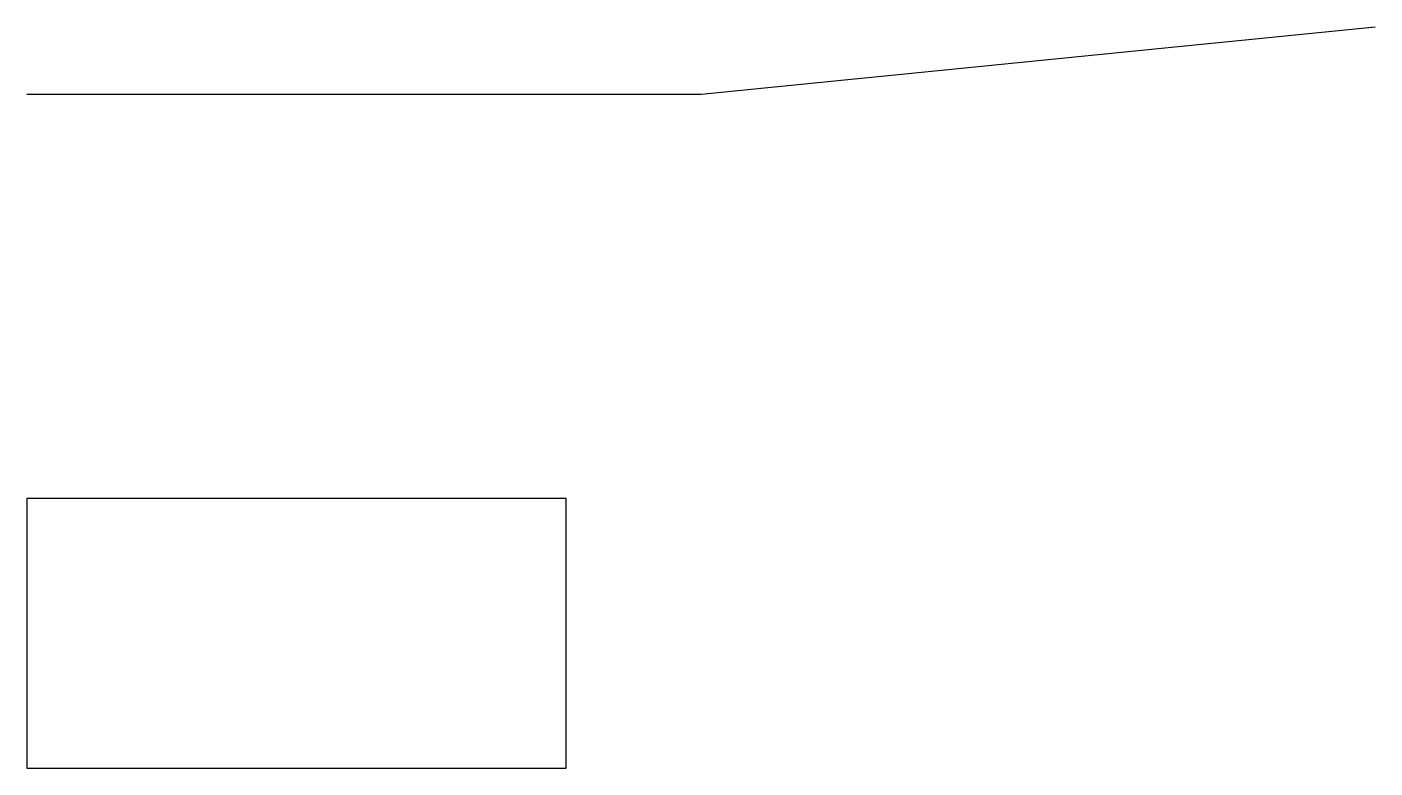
# Model space of a CAD drawing. Header units: millimetres. Extents: x 0 to 200, y 0 to 110.
import ezdxf

# ---------------------------------------------------------------- set-up
doc = ezdxf.new("R2010")
doc.units = ezdxf.units.MM

msp = doc.modelspace()

# ---------------------------------------------------------------- linework, layer by layer
msp.add_lwpolyline([(0, 100), (100, 100), (200, 110)])
msp.add_lwpolyline([(0, 0), (80, 0), (80, 0), (80, 40), (0, 40)], close=True)

doc.saveas('drawing.dxf')
